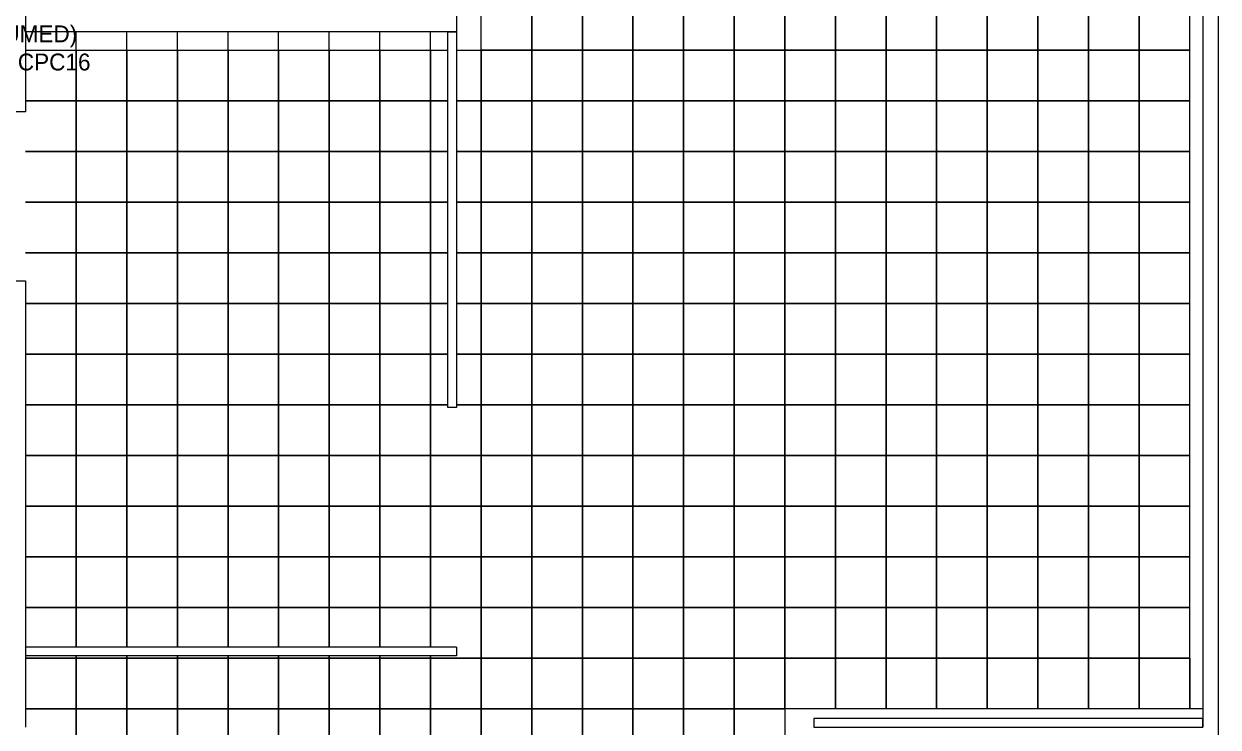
# Model space of a CAD drawing. Header units: millimetres. Extents: x 6000 to 109346, y -40506 to 46154.
# Drawn here: x 95189 to 109346, y 31488 to 39818 of the extents above; entities that cross this region are included whole.
import ezdxf

# ---------------------------------------------------------------- set-up
doc = ezdxf.new("R2010")
doc.units = ezdxf.units.MM
doc.layers.add('ARCH', color=7, linetype='Continuous', lineweight=5, true_color=0xa0a0a0)
doc.layers.add('Ceiling Grid', color=7, linetype='Continuous', lineweight=5, true_color=0xd2d2d2)
doc.layers.add('E-INCOMING-WORK', color=30, linetype='Continuous')

msp = doc.modelspace()

# ---------------------------------------------------------------- linework, layer by layer
at = {"layer": 'ARCH', "lineweight": 15}
for p, q in [((109345.9, 45925.6), (109345.9, 15925.6)), ((109165.9, 44325.6), (109165.9, 31488.1)), ((100316.8, 39976.3), (100316.8, 39725.6)), ((100316.8, 39725.6), (95209.3, 39725.6)), ((95209.3, 36775.6), (95209.3, 31488.1)), ((100316.8, 32433.9), (95209.3, 32433.9)), ((100316.8, 32433.9), (100316.8, 32333.9)), ((100316.8, 32333.9), (95209.3, 32333.9))]:
    msp.add_line(p, q, dxfattribs=at)
at = {"layer": 'ARCH', "linetype": 'ByBlock', "lineweight": 9}
for p, q in [((95209.3, 45725.6), (95209.3, 38775.6)), ((95209.3, 38775.6), (93019.5, 38775.6)), ((82876.3, 36775.6), (95209.3, 36775.6)), ((95169.3, 36775.6), (95209.3, 36775.6))]:
    msp.add_line(p, q, dxfattribs=at)
at = {"layer": 'ARCH', "lineweight": 15}
for points in [[(100216.8, 35273.1), (100216.8, 39725.6), (100316.8, 39725.6), (100316.8, 35273.1)], [(109165.9, 31588.1), (104552.5, 31588.1), (104552.5, 31488.1), (109165.9, 31488.1)]]:
    msp.add_lwpolyline(points, close=True, dxfattribs=at)
at = {"layer": 'Ceiling Grid', "lineweight": 15}
for p, q in [((108409.3, 39505.6), (108409.3, 40105.6)), ((109009.3, 39505.6), (109009.3, 40105.6)), ((95809.3, 39505.6), (95809.3, 39725.6)), ((96409.3, 39505.6), (96409.3, 39725.6)), ((97009.3, 39505.6), (97009.3, 39725.6)), ((97609.3, 39505.6), (97609.3, 39725.6)), ((98209.3, 39505.6), (98209.3, 39725.6)), ((98809.3, 39505.6), (98809.3, 39725.6)), ((99409.3, 39505.6), (99409.3, 39725.6)), ((100009.3, 39505.6), (100009.3, 39725.6)), ((95209.3, 39505.6), (95809.3, 39505.6)), ((95809.3, 39505.6), (95809.3, 38905.6)), ((108409.3, 39505.6), (109009.3, 39505.6)), ((108409.3, 38905.6), (108409.3, 39505.6)), ((109009.3, 39505.6), (108409.3, 39505.6)), ((109009.3, 38905.6), (109009.3, 39505.6)), ((95809.3, 38905.6), (95209.3, 38905.6)), ((95209.3, 38905.6), (95809.3, 38905.6)), ((95809.3, 38905.6), (95809.3, 38305.6)), ((109009.3, 38905.6), (108409.3, 38905.6)), ((108409.3, 38905.6), (109009.3, 38905.6)), ((108409.3, 38305.6), (108409.3, 38905.6)), ((109009.3, 38305.6), (109009.3, 38905.6)), ((95209.3, 38305.6), (95809.3, 38305.6)), ((95809.3, 38305.6), (95209.3, 38305.6)), ((95809.3, 38305.6), (95809.3, 37705.6)), ((108409.3, 38305.6), (109009.3, 38305.6)), ((108409.3, 37705.6), (108409.3, 38305.6)), ((109009.3, 38305.6), (108409.3, 38305.6)), ((109009.3, 37705.6), (109009.3, 38305.6)), ((95209.3, 37705.6), (95809.3, 37705.6)), ((95809.3, 37705.6), (95209.3, 37705.6)), ((95809.3, 37705.6), (95809.3, 37105.6)), ((108409.3, 37705.6), (109009.3, 37705.6)), ((108409.3, 37105.6), (108409.3, 37705.6)), ((109009.3, 37705.6), (108409.3, 37705.6)), ((109009.3, 37105.6), (109009.3, 37705.6)), ((95209.3, 37105.6), (95809.3, 37105.6)), ((95809.3, 37105.6), (95209.3, 37105.6)), ((95809.3, 37105.6), (95809.3, 36505.6)), ((108409.3, 37105.6), (109009.3, 37105.6)), ((108409.3, 36505.6), (108409.3, 37105.6)), ((109009.3, 37105.6), (108409.3, 37105.6)), ((109009.3, 36505.6), (109009.3, 37105.6)), ((95209.3, 36505.6), (95809.3, 36505.6)), ((95809.3, 36505.6), (95209.3, 36505.6)), ((95809.3, 36505.6), (95809.3, 35905.6)), ((108409.3, 36505.6), (109009.3, 36505.6)), ((108409.3, 35905.6), (108409.3, 36505.6)), ((109009.3, 36505.6), (108409.3, 36505.6)), ((109009.3, 35905.6), (109009.3, 36505.6)), ((95209.3, 35905.6), (95809.3, 35905.6)), ((95809.3, 35905.6), (95209.3, 35905.6)), ((95809.3, 35905.6), (95809.3, 35305.6)), ((108409.3, 35905.6), (109009.3, 35905.6)), ((108409.3, 35305.6), (108409.3, 35905.6)), ((109009.3, 35905.6), (108409.3, 35905.6)), ((109009.3, 35305.6), (109009.3, 35905.6)), ((95209.3, 35305.6), (95809.3, 35305.6)), ((95809.3, 35305.6), (95209.3, 35305.6)), ((95809.3, 35305.6), (95809.3, 34705.6)), ((108409.3, 35305.6), (109009.3, 35305.6)), ((108409.3, 34705.6), (108409.3, 35305.6)), ((109009.3, 35305.6), (108409.3, 35305.6)), ((109009.3, 34705.6), (109009.3, 35305.6)), ((95209.3, 34705.6), (95809.3, 34705.6)), ((95809.3, 34705.6), (95209.3, 34705.6)), ((95809.3, 34705.6), (95809.3, 34105.6)), ((108409.3, 34705.6), (109009.3, 34705.6)), ((108409.3, 34105.6), (108409.3, 34705.6)), ((109009.3, 34705.6), (108409.3, 34705.6)), ((109009.3, 34105.6), (109009.3, 34705.6)), ((95209.3, 34105.6), (95809.3, 34105.6)), ((95809.3, 34105.6), (95209.3, 34105.6)), ((95809.3, 34105.6), (95809.3, 33505.6)), ((108409.3, 34105.6), (109009.3, 34105.6)), ((108409.3, 33505.6), (108409.3, 34105.6)), ((109009.3, 34105.6), (108409.3, 34105.6)), ((109009.3, 33505.6), (109009.3, 34105.6)), ((95209.3, 33505.6), (95809.3, 33505.6)), ((95809.3, 33505.6), (95209.3, 33505.6)), ((95809.3, 33505.6), (95809.3, 32905.6)), ((108409.3, 33505.6), (109009.3, 33505.6)), ((108409.3, 32905.6), (108409.3, 33505.6)), ((109009.3, 33505.6), (108409.3, 33505.6)), ((109009.3, 32905.6), (109009.3, 33505.6)), ((95209.3, 32905.6), (95809.3, 32905.6)), ((95809.3, 32905.6), (95209.3, 32905.6)), ((95809.3, 32905.6), (95809.3, 32433.9)), ((108409.3, 32905.6), (109009.3, 32905.6)), ((108409.3, 32305.6), (108409.3, 32905.6)), ((109009.3, 32905.6), (108409.3, 32905.6)), ((109009.3, 32305.6), (109009.3, 32905.6)), ((95809.3, 32305.6), (95209.3, 32305.6)), ((95209.3, 32305.6), (95809.3, 32305.6)), ((95809.3, 32333.9), (95809.3, 32305.6)), ((95809.3, 32305.6), (95809.3, 31705.6)), ((104209.3, 32305.6), (104809.3, 32305.6)), ((104209.3, 31705.6), (104209.3, 32305.6)), ((104809.3, 32305.6), (105409.3, 32305.6)), ((104809.3, 31705.6), (104809.3, 32305.6)), ((104809.3, 32305.6), (104809.3, 31705.6)), ((105409.3, 32305.6), (106009.3, 32305.6)), ((105409.3, 31705.6), (105409.3, 32305.6)), ((105409.3, 32305.6), (105409.3, 31705.6)), ((106009.3, 32305.6), (106609.3, 32305.6)), ((106009.3, 31705.6), (106009.3, 32305.6)), ((106009.3, 32305.6), (106009.3, 31705.6)), ((106609.3, 32305.6), (107209.3, 32305.6)), ((106609.3, 31705.6), (106609.3, 32305.6)), ((106609.3, 32305.6), (106609.3, 31705.6)), ((107209.3, 32305.6), (107809.3, 32305.6)), ((107209.3, 31705.6), (107209.3, 32305.6)), ((107209.3, 32305.6), (107209.3, 31705.6)), ((107809.3, 32305.6), (108409.3, 32305.6)), ((107809.3, 31705.6), (107809.3, 32305.6)), ((107809.3, 32305.6), (107809.3, 31705.6)), ((108409.3, 32305.6), (109009.3, 32305.6)), ((108409.3, 31705.6), (108409.3, 32305.6)), ((108409.3, 32305.6), (108409.3, 31705.6)), ((109009.3, 32305.6), (108409.3, 32305.6)), ((109009.3, 32305.6), (109009.3, 31705.6)), ((109009.3, 31705.6), (109009.3, 32305.6)), ((95209.3, 31705.6), (95809.3, 31705.6)), ((95809.3, 31705.6), (95209.3, 31705.6)), ((95809.3, 31705.6), (95809.3, 31105.6)), ((109165.9, 31705.6), (104209.3, 31705.6))]:
    msp.add_line(p, q, dxfattribs=at)
for points in [[(100609.3, 40105.6), (101209.3, 40105.6), (101209.3, 39505.6), (100609.3, 39505.6)], [(101209.3, 40105.6), (101809.3, 40105.6), (101809.3, 39505.6), (101209.3, 39505.6)], [(101809.3, 40105.6), (102409.3, 40105.6), (102409.3, 39505.6), (101809.3, 39505.6)], [(102409.3, 40105.6), (103009.3, 40105.6), (103009.3, 39505.6), (102409.3, 39505.6)], [(103009.3, 40105.6), (103609.3, 40105.6), (103609.3, 39505.6), (103009.3, 39505.6)], [(103609.3, 40105.6), (104209.3, 40105.6), (104209.3, 39505.6), (103609.3, 39505.6)], [(104209.3, 40105.6), (104809.3, 40105.6), (104809.3, 39505.6), (104209.3, 39505.6)], [(104809.3, 40105.6), (105409.3, 40105.6), (105409.3, 39505.6), (104809.3, 39505.6)], [(105409.3, 40105.6), (106009.3, 40105.6), (106009.3, 39505.6), (105409.3, 39505.6)], [(106009.3, 40105.6), (106609.3, 40105.6), (106609.3, 39505.6), (106009.3, 39505.6)], [(106609.3, 40105.6), (107209.3, 40105.6), (107209.3, 39505.6), (106609.3, 39505.6)], [(107209.3, 40105.6), (107809.3, 40105.6), (107809.3, 39505.6), (107209.3, 39505.6)], [(107809.3, 40105.6), (108409.3, 40105.6), (108409.3, 39505.6), (107809.3, 39505.6)], [(95809.3, 39505.6), (96409.3, 39505.6), (96409.3, 38905.6), (95809.3, 38905.6)], [(96409.3, 39505.6), (97009.3, 39505.6), (97009.3, 38905.6), (96409.3, 38905.6)], [(97009.3, 39505.6), (97609.3, 39505.6), (97609.3, 38905.6), (97009.3, 38905.6)], [(97609.3, 39505.6), (98209.3, 39505.6), (98209.3, 38905.6), (97609.3, 38905.6)], [(98209.3, 39505.6), (98809.3, 39505.6), (98809.3, 38905.6), (98209.3, 38905.6)], [(98809.3, 39505.6), (99409.3, 39505.6), (99409.3, 38905.6), (98809.3, 38905.6)], [(99409.3, 39505.6), (100009.3, 39505.6), (100009.3, 38905.6), (99409.3, 38905.6)], [(100609.3, 39505.6), (101209.3, 39505.6), (101209.3, 38905.6), (100609.3, 38905.6)], [(101209.3, 39505.6), (101809.3, 39505.6), (101809.3, 38905.6), (101209.3, 38905.6)], [(101809.3, 39505.6), (102409.3, 39505.6), (102409.3, 38905.6), (101809.3, 38905.6)], [(102409.3, 39505.6), (103009.3, 39505.6), (103009.3, 38905.6), (102409.3, 38905.6)], [(103009.3, 39505.6), (103609.3, 39505.6), (103609.3, 38905.6), (103009.3, 38905.6)], [(103609.3, 39505.6), (104209.3, 39505.6), (104209.3, 38905.6), (103609.3, 38905.6)], [(104209.3, 39505.6), (104809.3, 39505.6), (104809.3, 38905.6), (104209.3, 38905.6)], [(104809.3, 39505.6), (105409.3, 39505.6), (105409.3, 38905.6), (104809.3, 38905.6)], [(105409.3, 39505.6), (106009.3, 39505.6), (106009.3, 38905.6), (105409.3, 38905.6)], [(106009.3, 39505.6), (106609.3, 39505.6), (106609.3, 38905.6), (106009.3, 38905.6)], [(106609.3, 39505.6), (107209.3, 39505.6), (107209.3, 38905.6), (106609.3, 38905.6)], [(107209.3, 39505.6), (107809.3, 39505.6), (107809.3, 38905.6), (107209.3, 38905.6)], [(107809.3, 39505.6), (108409.3, 39505.6), (108409.3, 38905.6), (107809.3, 38905.6)], [(95809.3, 38905.6), (96409.3, 38905.6), (96409.3, 38305.6), (95809.3, 38305.6)], [(96409.3, 38905.6), (97009.3, 38905.6), (97009.3, 38305.6), (96409.3, 38305.6)], [(97009.3, 38905.6), (97609.3, 38905.6), (97609.3, 38305.6), (97009.3, 38305.6)], [(97609.3, 38905.6), (98209.3, 38905.6), (98209.3, 38305.6), (97609.3, 38305.6)], [(98209.3, 38905.6), (98809.3, 38905.6), (98809.3, 38305.6), (98209.3, 38305.6)], [(98809.3, 38905.6), (99409.3, 38905.6), (99409.3, 38305.6), (98809.3, 38305.6)], [(99409.3, 38905.6), (100009.3, 38905.6), (100009.3, 38305.6), (99409.3, 38305.6)], [(100609.3, 38905.6), (101209.3, 38905.6), (101209.3, 38305.6), (100609.3, 38305.6)], [(101209.3, 38905.6), (101809.3, 38905.6), (101809.3, 38305.6), (101209.3, 38305.6)], [(101809.3, 38905.6), (102409.3, 38905.6), (102409.3, 38305.6), (101809.3, 38305.6)], [(102409.3, 38905.6), (103009.3, 38905.6), (103009.3, 38305.6), (102409.3, 38305.6)], [(103009.3, 38905.6), (103609.3, 38905.6), (103609.3, 38305.6), (103009.3, 38305.6)], [(103609.3, 38905.6), (104209.3, 38905.6), (104209.3, 38305.6), (103609.3, 38305.6)], [(104209.3, 38905.6), (104809.3, 38905.6), (104809.3, 38305.6), (104209.3, 38305.6)], [(104809.3, 38905.6), (105409.3, 38905.6), (105409.3, 38305.6), (104809.3, 38305.6)], [(105409.3, 38905.6), (106009.3, 38905.6), (106009.3, 38305.6), (105409.3, 38305.6)], [(106009.3, 38905.6), (106609.3, 38905.6), (106609.3, 38305.6), (106009.3, 38305.6)], [(106609.3, 38905.6), (107209.3, 38905.6), (107209.3, 38305.6), (106609.3, 38305.6)], [(107209.3, 38905.6), (107809.3, 38905.6), (107809.3, 38305.6), (107209.3, 38305.6)], [(107809.3, 38905.6), (108409.3, 38905.6), (108409.3, 38305.6), (107809.3, 38305.6)], [(95809.3, 38305.6), (96409.3, 38305.6), (96409.3, 37705.6), (95809.3, 37705.6)], [(96409.3, 38305.6), (97009.3, 38305.6), (97009.3, 37705.6), (96409.3, 37705.6)], [(97009.3, 38305.6), (97609.3, 38305.6), (97609.3, 37705.6), (97009.3, 37705.6)], [(97609.3, 38305.6), (98209.3, 38305.6), (98209.3, 37705.6), (97609.3, 37705.6)], [(98209.3, 38305.6), (98809.3, 38305.6), (98809.3, 37705.6), (98209.3, 37705.6)], [(98809.3, 38305.6), (99409.3, 38305.6), (99409.3, 37705.6), (98809.3, 37705.6)], [(99409.3, 38305.6), (100009.3, 38305.6), (100009.3, 37705.6), (99409.3, 37705.6)], [(100609.3, 38305.6), (101209.3, 38305.6), (101209.3, 37705.6), (100609.3, 37705.6)], [(101209.3, 38305.6), (101809.3, 38305.6), (101809.3, 37705.6), (101209.3, 37705.6)], [(101809.3, 38305.6), (102409.3, 38305.6), (102409.3, 37705.6), (101809.3, 37705.6)], [(102409.3, 38305.6), (103009.3, 38305.6), (103009.3, 37705.6), (102409.3, 37705.6)], [(103009.3, 38305.6), (103609.3, 38305.6), (103609.3, 37705.6), (103009.3, 37705.6)], [(103609.3, 38305.6), (104209.3, 38305.6), (104209.3, 37705.6), (103609.3, 37705.6)], [(104209.3, 38305.6), (104809.3, 38305.6), (104809.3, 37705.6), (104209.3, 37705.6)], [(104809.3, 38305.6), (105409.3, 38305.6), (105409.3, 37705.6), (104809.3, 37705.6)], [(105409.3, 38305.6), (106009.3, 38305.6), (106009.3, 37705.6), (105409.3, 37705.6)], [(106009.3, 38305.6), (106609.3, 38305.6), (106609.3, 37705.6), (106009.3, 37705.6)], [(106609.3, 38305.6), (107209.3, 38305.6), (107209.3, 37705.6), (106609.3, 37705.6)], [(107209.3, 38305.6), (107809.3, 38305.6), (107809.3, 37705.6), (107209.3, 37705.6)], [(107809.3, 38305.6), (108409.3, 38305.6), (108409.3, 37705.6), (107809.3, 37705.6)], [(95809.3, 37705.6), (96409.3, 37705.6), (96409.3, 37105.6), (95809.3, 37105.6)], [(96409.3, 37705.6), (97009.3, 37705.6), (97009.3, 37105.6), (96409.3, 37105.6)], [(97009.3, 37705.6), (97609.3, 37705.6), (97609.3, 37105.6), (97009.3, 37105.6)], [(97609.3, 37705.6), (98209.3, 37705.6), (98209.3, 37105.6), (97609.3, 37105.6)], [(98209.3, 37705.6), (98809.3, 37705.6), (98809.3, 37105.6), (98209.3, 37105.6)], [(98809.3, 37705.6), (99409.3, 37705.6), (99409.3, 37105.6), (98809.3, 37105.6)], [(99409.3, 37705.6), (100009.3, 37705.6), (100009.3, 37105.6), (99409.3, 37105.6)], [(100609.3, 37705.6), (101209.3, 37705.6), (101209.3, 37105.6), (100609.3, 37105.6)], [(101209.3, 37705.6), (101809.3, 37705.6), (101809.3, 37105.6), (101209.3, 37105.6)], [(101809.3, 37705.6), (102409.3, 37705.6), (102409.3, 37105.6), (101809.3, 37105.6)], [(102409.3, 37705.6), (103009.3, 37705.6), (103009.3, 37105.6), (102409.3, 37105.6)], [(103009.3, 37705.6), (103609.3, 37705.6), (103609.3, 37105.6), (103009.3, 37105.6)], [(103609.3, 37705.6), (104209.3, 37705.6), (104209.3, 37105.6), (103609.3, 37105.6)], [(104209.3, 37705.6), (104809.3, 37705.6), (104809.3, 37105.6), (104209.3, 37105.6)], [(104809.3, 37705.6), (105409.3, 37705.6), (105409.3, 37105.6), (104809.3, 37105.6)], [(105409.3, 37705.6), (106009.3, 37705.6), (106009.3, 37105.6), (105409.3, 37105.6)], [(106009.3, 37705.6), (106609.3, 37705.6), (106609.3, 37105.6), (106009.3, 37105.6)], [(106609.3, 37705.6), (107209.3, 37705.6), (107209.3, 37105.6), (106609.3, 37105.6)], [(107209.3, 37705.6), (107809.3, 37705.6), (107809.3, 37105.6), (107209.3, 37105.6)], [(107809.3, 37705.6), (108409.3, 37705.6), (108409.3, 37105.6), (107809.3, 37105.6)], [(95809.3, 37105.6), (96409.3, 37105.6), (96409.3, 36505.6), (95809.3, 36505.6)], [(96409.3, 37105.6), (97009.3, 37105.6), (97009.3, 36505.6), (96409.3, 36505.6)], [(97009.3, 37105.6), (97609.3, 37105.6), (97609.3, 36505.6), (97009.3, 36505.6)], [(97609.3, 37105.6), (98209.3, 37105.6), (98209.3, 36505.6), (97609.3, 36505.6)], [(98209.3, 37105.6), (98809.3, 37105.6), (98809.3, 36505.6), (98209.3, 36505.6)], [(98809.3, 37105.6), (99409.3, 37105.6), (99409.3, 36505.6), (98809.3, 36505.6)], [(99409.3, 37105.6), (100009.3, 37105.6), (100009.3, 36505.6), (99409.3, 36505.6)], [(100609.3, 37105.6), (101209.3, 37105.6), (101209.3, 36505.6), (100609.3, 36505.6)], [(101209.3, 37105.6), (101809.3, 37105.6), (101809.3, 36505.6), (101209.3, 36505.6)], [(101809.3, 37105.6), (102409.3, 37105.6), (102409.3, 36505.6), (101809.3, 36505.6)], [(102409.3, 37105.6), (103009.3, 37105.6), (103009.3, 36505.6), (102409.3, 36505.6)], [(103009.3, 37105.6), (103609.3, 37105.6), (103609.3, 36505.6), (103009.3, 36505.6)], [(103609.3, 37105.6), (104209.3, 37105.6), (104209.3, 36505.6), (103609.3, 36505.6)], [(104209.3, 37105.6), (104809.3, 37105.6), (104809.3, 36505.6), (104209.3, 36505.6)], [(104809.3, 37105.6), (105409.3, 37105.6), (105409.3, 36505.6), (104809.3, 36505.6)], [(105409.3, 37105.6), (106009.3, 37105.6), (106009.3, 36505.6), (105409.3, 36505.6)], [(106009.3, 37105.6), (106609.3, 37105.6), (106609.3, 36505.6), (106009.3, 36505.6)], [(106609.3, 37105.6), (107209.3, 37105.6), (107209.3, 36505.6), (106609.3, 36505.6)], [(107209.3, 37105.6), (107809.3, 37105.6), (107809.3, 36505.6), (107209.3, 36505.6)], [(107809.3, 37105.6), (108409.3, 37105.6), (108409.3, 36505.6), (107809.3, 36505.6)], [(95809.3, 36505.6), (96409.3, 36505.6), (96409.3, 35905.6), (95809.3, 35905.6)], [(96409.3, 36505.6), (97009.3, 36505.6), (97009.3, 35905.6), (96409.3, 35905.6)], [(97009.3, 36505.6), (97609.3, 36505.6), (97609.3, 35905.6), (97009.3, 35905.6)], [(97609.3, 36505.6), (98209.3, 36505.6), (98209.3, 35905.6), (97609.3, 35905.6)], [(98209.3, 36505.6), (98809.3, 36505.6), (98809.3, 35905.6), (98209.3, 35905.6)], [(98809.3, 36505.6), (99409.3, 36505.6), (99409.3, 35905.6), (98809.3, 35905.6)], [(99409.3, 36505.6), (100009.3, 36505.6), (100009.3, 35905.6), (99409.3, 35905.6)], [(100609.3, 36505.6), (101209.3, 36505.6), (101209.3, 35905.6), (100609.3, 35905.6)], [(101209.3, 36505.6), (101809.3, 36505.6), (101809.3, 35905.6), (101209.3, 35905.6)], [(101809.3, 36505.6), (102409.3, 36505.6), (102409.3, 35905.6), (101809.3, 35905.6)], [(102409.3, 36505.6), (103009.3, 36505.6), (103009.3, 35905.6), (102409.3, 35905.6)], [(103009.3, 36505.6), (103609.3, 36505.6), (103609.3, 35905.6), (103009.3, 35905.6)], [(103609.3, 36505.6), (104209.3, 36505.6), (104209.3, 35905.6), (103609.3, 35905.6)], [(104209.3, 36505.6), (104809.3, 36505.6), (104809.3, 35905.6), (104209.3, 35905.6)], [(104809.3, 36505.6), (105409.3, 36505.6), (105409.3, 35905.6), (104809.3, 35905.6)], [(105409.3, 36505.6), (106009.3, 36505.6), (106009.3, 35905.6), (105409.3, 35905.6)], [(106009.3, 36505.6), (106609.3, 36505.6), (106609.3, 35905.6), (106009.3, 35905.6)], [(106609.3, 36505.6), (107209.3, 36505.6), (107209.3, 35905.6), (106609.3, 35905.6)], [(107209.3, 36505.6), (107809.3, 36505.6), (107809.3, 35905.6), (107209.3, 35905.6)], [(107809.3, 36505.6), (108409.3, 36505.6), (108409.3, 35905.6), (107809.3, 35905.6)], [(95809.3, 35905.6), (96409.3, 35905.6), (96409.3, 35305.6), (95809.3, 35305.6)], [(96409.3, 35905.6), (97009.3, 35905.6), (97009.3, 35305.6), (96409.3, 35305.6)], [(97009.3, 35905.6), (97609.3, 35905.6), (97609.3, 35305.6), (97009.3, 35305.6)], [(97609.3, 35905.6), (98209.3, 35905.6), (98209.3, 35305.6), (97609.3, 35305.6)], [(98209.3, 35905.6), (98809.3, 35905.6), (98809.3, 35305.6), (98209.3, 35305.6)], [(98809.3, 35905.6), (99409.3, 35905.6), (99409.3, 35305.6), (98809.3, 35305.6)], [(99409.3, 35905.6), (100009.3, 35905.6), (100009.3, 35305.6), (99409.3, 35305.6)], [(100609.3, 35905.6), (101209.3, 35905.6), (101209.3, 35305.6), (100609.3, 35305.6)], [(101209.3, 35905.6), (101809.3, 35905.6), (101809.3, 35305.6), (101209.3, 35305.6)], [(101809.3, 35905.6), (102409.3, 35905.6), (102409.3, 35305.6), (101809.3, 35305.6)], [(102409.3, 35905.6), (103009.3, 35905.6), (103009.3, 35305.6), (102409.3, 35305.6)], [(103009.3, 35905.6), (103609.3, 35905.6), (103609.3, 35305.6), (103009.3, 35305.6)], [(103609.3, 35905.6), (104209.3, 35905.6), (104209.3, 35305.6), (103609.3, 35305.6)], [(104209.3, 35905.6), (104809.3, 35905.6), (104809.3, 35305.6), (104209.3, 35305.6)], [(104809.3, 35905.6), (105409.3, 35905.6), (105409.3, 35305.6), (104809.3, 35305.6)], [(105409.3, 35905.6), (106009.3, 35905.6), (106009.3, 35305.6), (105409.3, 35305.6)], [(106009.3, 35905.6), (106609.3, 35905.6), (106609.3, 35305.6), (106009.3, 35305.6)], [(106609.3, 35905.6), (107209.3, 35905.6), (107209.3, 35305.6), (106609.3, 35305.6)], [(107209.3, 35905.6), (107809.3, 35905.6), (107809.3, 35305.6), (107209.3, 35305.6)], [(107809.3, 35905.6), (108409.3, 35905.6), (108409.3, 35305.6), (107809.3, 35305.6)], [(95809.3, 35305.6), (96409.3, 35305.6), (96409.3, 34705.6), (95809.3, 34705.6)], [(96409.3, 35305.6), (97009.3, 35305.6), (97009.3, 34705.6), (96409.3, 34705.6)], [(97009.3, 35305.6), (97609.3, 35305.6), (97609.3, 34705.6), (97009.3, 34705.6)], [(97609.3, 35305.6), (98209.3, 35305.6), (98209.3, 34705.6), (97609.3, 34705.6)], [(98209.3, 35305.6), (98809.3, 35305.6), (98809.3, 34705.6), (98209.3, 34705.6)], [(98809.3, 35305.6), (99409.3, 35305.6), (99409.3, 34705.6), (98809.3, 34705.6)], [(99409.3, 35305.6), (100009.3, 35305.6), (100009.3, 34705.6), (99409.3, 34705.6)], [(100609.3, 35305.6), (101209.3, 35305.6), (101209.3, 34705.6), (100609.3, 34705.6)], [(101209.3, 35305.6), (101809.3, 35305.6), (101809.3, 34705.6), (101209.3, 34705.6)], [(101809.3, 35305.6), (102409.3, 35305.6), (102409.3, 34705.6), (101809.3, 34705.6)], [(102409.3, 35305.6), (103009.3, 35305.6), (103009.3, 34705.6), (102409.3, 34705.6)], [(103009.3, 35305.6), (103609.3, 35305.6), (103609.3, 34705.6), (103009.3, 34705.6)], [(103609.3, 35305.6), (104209.3, 35305.6), (104209.3, 34705.6), (103609.3, 34705.6)], [(104209.3, 35305.6), (104809.3, 35305.6), (104809.3, 34705.6), (104209.3, 34705.6)], [(104809.3, 35305.6), (105409.3, 35305.6), (105409.3, 34705.6), (104809.3, 34705.6)], [(105409.3, 35305.6), (106009.3, 35305.6), (106009.3, 34705.6), (105409.3, 34705.6)], [(106009.3, 35305.6), (106609.3, 35305.6), (106609.3, 34705.6), (106009.3, 34705.6)], [(106609.3, 35305.6), (107209.3, 35305.6), (107209.3, 34705.6), (106609.3, 34705.6)], [(107209.3, 35305.6), (107809.3, 35305.6), (107809.3, 34705.6), (107209.3, 34705.6)], [(107809.3, 35305.6), (108409.3, 35305.6), (108409.3, 34705.6), (107809.3, 34705.6)], [(95809.3, 34705.6), (96409.3, 34705.6), (96409.3, 34105.6), (95809.3, 34105.6)], [(96409.3, 34705.6), (97009.3, 34705.6), (97009.3, 34105.6), (96409.3, 34105.6)], [(97009.3, 34705.6), (97609.3, 34705.6), (97609.3, 34105.6), (97009.3, 34105.6)], [(97609.3, 34705.6), (98209.3, 34705.6), (98209.3, 34105.6), (97609.3, 34105.6)], [(98209.3, 34705.6), (98809.3, 34705.6), (98809.3, 34105.6), (98209.3, 34105.6)], [(98809.3, 34705.6), (99409.3, 34705.6), (99409.3, 34105.6), (98809.3, 34105.6)], [(99409.3, 34705.6), (100009.3, 34705.6), (100009.3, 34105.6), (99409.3, 34105.6)], [(100009.3, 34705.6), (100609.3, 34705.6), (100609.3, 34105.6), (100009.3, 34105.6)], [(100609.3, 34705.6), (101209.3, 34705.6), (101209.3, 34105.6), (100609.3, 34105.6)], [(101209.3, 34705.6), (101809.3, 34705.6), (101809.3, 34105.6), (101209.3, 34105.6)], [(101809.3, 34705.6), (102409.3, 34705.6), (102409.3, 34105.6), (101809.3, 34105.6)], [(102409.3, 34705.6), (103009.3, 34705.6), (103009.3, 34105.6), (102409.3, 34105.6)], [(103009.3, 34705.6), (103609.3, 34705.6), (103609.3, 34105.6), (103009.3, 34105.6)], [(103609.3, 34705.6), (104209.3, 34705.6), (104209.3, 34105.6), (103609.3, 34105.6)], [(104209.3, 34705.6), (104809.3, 34705.6), (104809.3, 34105.6), (104209.3, 34105.6)], [(104809.3, 34705.6), (105409.3, 34705.6), (105409.3, 34105.6), (104809.3, 34105.6)], [(105409.3, 34705.6), (106009.3, 34705.6), (106009.3, 34105.6), (105409.3, 34105.6)], [(106009.3, 34705.6), (106609.3, 34705.6), (106609.3, 34105.6), (106009.3, 34105.6)], [(106609.3, 34705.6), (107209.3, 34705.6), (107209.3, 34105.6), (106609.3, 34105.6)], [(107209.3, 34705.6), (107809.3, 34705.6), (107809.3, 34105.6), (107209.3, 34105.6)], [(107809.3, 34705.6), (108409.3, 34705.6), (108409.3, 34105.6), (107809.3, 34105.6)], [(95809.3, 34105.6), (96409.3, 34105.6), (96409.3, 33505.6), (95809.3, 33505.6)], [(96409.3, 34105.6), (97009.3, 34105.6), (97009.3, 33505.6), (96409.3, 33505.6)], [(97009.3, 34105.6), (97609.3, 34105.6), (97609.3, 33505.6), (97009.3, 33505.6)], [(97609.3, 34105.6), (98209.3, 34105.6), (98209.3, 33505.6), (97609.3, 33505.6)], [(98209.3, 34105.6), (98809.3, 34105.6), (98809.3, 33505.6), (98209.3, 33505.6)], [(98809.3, 34105.6), (99409.3, 34105.6), (99409.3, 33505.6), (98809.3, 33505.6)], [(99409.3, 34105.6), (100009.3, 34105.6), (100009.3, 33505.6), (99409.3, 33505.6)], [(100009.3, 34105.6), (100609.3, 34105.6), (100609.3, 33505.6), (100009.3, 33505.6)], [(100609.3, 34105.6), (101209.3, 34105.6), (101209.3, 33505.6), (100609.3, 33505.6)], [(101209.3, 34105.6), (101809.3, 34105.6), (101809.3, 33505.6), (101209.3, 33505.6)], [(101809.3, 34105.6), (102409.3, 34105.6), (102409.3, 33505.6), (101809.3, 33505.6)], [(102409.3, 34105.6), (103009.3, 34105.6), (103009.3, 33505.6), (102409.3, 33505.6)], [(103009.3, 34105.6), (103609.3, 34105.6), (103609.3, 33505.6), (103009.3, 33505.6)], [(103609.3, 34105.6), (104209.3, 34105.6), (104209.3, 33505.6), (103609.3, 33505.6)], [(104209.3, 34105.6), (104809.3, 34105.6), (104809.3, 33505.6), (104209.3, 33505.6)], [(104809.3, 34105.6), (105409.3, 34105.6), (105409.3, 33505.6), (104809.3, 33505.6)], [(105409.3, 34105.6), (106009.3, 34105.6), (106009.3, 33505.6), (105409.3, 33505.6)], [(106009.3, 34105.6), (106609.3, 34105.6), (106609.3, 33505.6), (106009.3, 33505.6)], [(106609.3, 34105.6), (107209.3, 34105.6), (107209.3, 33505.6), (106609.3, 33505.6)], [(107209.3, 34105.6), (107809.3, 34105.6), (107809.3, 33505.6), (107209.3, 33505.6)], [(107809.3, 34105.6), (108409.3, 34105.6), (108409.3, 33505.6), (107809.3, 33505.6)], [(95809.3, 33505.6), (96409.3, 33505.6), (96409.3, 32905.6), (95809.3, 32905.6)], [(96409.3, 33505.6), (97009.3, 33505.6), (97009.3, 32905.6), (96409.3, 32905.6)], [(97009.3, 33505.6), (97609.3, 33505.6), (97609.3, 32905.6), (97009.3, 32905.6)], [(97609.3, 33505.6), (98209.3, 33505.6), (98209.3, 32905.6), (97609.3, 32905.6)], [(98209.3, 33505.6), (98809.3, 33505.6), (98809.3, 32905.6), (98209.3, 32905.6)], [(98809.3, 33505.6), (99409.3, 33505.6), (99409.3, 32905.6), (98809.3, 32905.6)], [(99409.3, 33505.6), (100009.3, 33505.6), (100009.3, 32905.6), (99409.3, 32905.6)], [(100009.3, 33505.6), (100609.3, 33505.6), (100609.3, 32905.6), (100009.3, 32905.6)], [(100609.3, 33505.6), (101209.3, 33505.6), (101209.3, 32905.6), (100609.3, 32905.6)], [(101209.3, 33505.6), (101809.3, 33505.6), (101809.3, 32905.6), (101209.3, 32905.6)], [(101809.3, 33505.6), (102409.3, 33505.6), (102409.3, 32905.6), (101809.3, 32905.6)], [(102409.3, 33505.6), (103009.3, 33505.6), (103009.3, 32905.6), (102409.3, 32905.6)], [(103009.3, 33505.6), (103609.3, 33505.6), (103609.3, 32905.6), (103009.3, 32905.6)], [(103609.3, 33505.6), (104209.3, 33505.6), (104209.3, 32905.6), (103609.3, 32905.6)], [(104209.3, 33505.6), (104809.3, 33505.6), (104809.3, 32905.6), (104209.3, 32905.6)], [(104809.3, 33505.6), (105409.3, 33505.6), (105409.3, 32905.6), (104809.3, 32905.6)], [(105409.3, 33505.6), (106009.3, 33505.6), (106009.3, 32905.6), (105409.3, 32905.6)], [(106009.3, 33505.6), (106609.3, 33505.6), (106609.3, 32905.6), (106009.3, 32905.6)], [(106609.3, 33505.6), (107209.3, 33505.6), (107209.3, 32905.6), (106609.3, 32905.6)], [(107209.3, 33505.6), (107809.3, 33505.6), (107809.3, 32905.6), (107209.3, 32905.6)], [(107809.3, 33505.6), (108409.3, 33505.6), (108409.3, 32905.6), (107809.3, 32905.6)], [(100609.3, 32905.6), (101209.3, 32905.6), (101209.3, 32305.6), (100609.3, 32305.6)], [(101209.3, 32905.6), (101809.3, 32905.6), (101809.3, 32305.6), (101209.3, 32305.6)], [(101809.3, 32905.6), (102409.3, 32905.6), (102409.3, 32305.6), (101809.3, 32305.6)], [(102409.3, 32905.6), (103009.3, 32905.6), (103009.3, 32305.6), (102409.3, 32305.6)], [(103009.3, 32905.6), (103609.3, 32905.6), (103609.3, 32305.6), (103009.3, 32305.6)], [(103609.3, 32905.6), (104209.3, 32905.6), (104209.3, 32305.6), (103609.3, 32305.6)], [(104209.3, 32905.6), (104809.3, 32905.6), (104809.3, 32305.6), (104209.3, 32305.6)], [(104809.3, 32905.6), (105409.3, 32905.6), (105409.3, 32305.6), (104809.3, 32305.6)], [(105409.3, 32905.6), (106009.3, 32905.6), (106009.3, 32305.6), (105409.3, 32305.6)], [(106009.3, 32905.6), (106609.3, 32905.6), (106609.3, 32305.6), (106009.3, 32305.6)], [(106609.3, 32905.6), (107209.3, 32905.6), (107209.3, 32305.6), (106609.3, 32305.6)], [(107209.3, 32905.6), (107809.3, 32905.6), (107809.3, 32305.6), (107209.3, 32305.6)], [(107809.3, 32905.6), (108409.3, 32905.6), (108409.3, 32305.6), (107809.3, 32305.6)], [(95809.3, 32305.6), (96409.3, 32305.6), (96409.3, 31705.6), (95809.3, 31705.6)], [(96409.3, 32305.6), (97009.3, 32305.6), (97009.3, 31705.6), (96409.3, 31705.6)], [(97009.3, 32305.6), (97609.3, 32305.6), (97609.3, 31705.6), (97009.3, 31705.6)], [(97609.3, 32305.6), (98209.3, 32305.6), (98209.3, 31705.6), (97609.3, 31705.6)], [(98209.3, 32305.6), (98809.3, 32305.6), (98809.3, 31705.6), (98209.3, 31705.6)], [(98809.3, 32305.6), (99409.3, 32305.6), (99409.3, 31705.6), (98809.3, 31705.6)], [(99409.3, 32305.6), (100009.3, 32305.6), (100009.3, 31705.6), (99409.3, 31705.6)], [(100009.3, 32305.6), (100609.3, 32305.6), (100609.3, 31705.6), (100009.3, 31705.6)], [(100609.3, 32305.6), (101209.3, 32305.6), (101209.3, 31705.6), (100609.3, 31705.6)], [(101209.3, 32305.6), (101809.3, 32305.6), (101809.3, 31705.6), (101209.3, 31705.6)], [(101809.3, 32305.6), (102409.3, 32305.6), (102409.3, 31705.6), (101809.3, 31705.6)], [(102409.3, 32305.6), (103009.3, 32305.6), (103009.3, 31705.6), (102409.3, 31705.6)], [(103009.3, 32305.6), (103609.3, 32305.6), (103609.3, 31705.6), (103009.3, 31705.6)], [(103609.3, 32305.6), (104209.3, 32305.6), (104209.3, 31705.6), (103609.3, 31705.6)], [(95809.3, 31705.6), (96409.3, 31705.6), (96409.3, 31105.6), (95809.3, 31105.6)], [(96409.3, 31705.6), (97009.3, 31705.6), (97009.3, 31105.6), (96409.3, 31105.6)], [(97009.3, 31705.6), (97609.3, 31705.6), (97609.3, 31105.6), (97009.3, 31105.6)], [(97609.3, 31705.6), (98209.3, 31705.6), (98209.3, 31105.6), (97609.3, 31105.6)], [(98209.3, 31705.6), (98809.3, 31705.6), (98809.3, 31105.6), (98209.3, 31105.6)], [(98809.3, 31705.6), (99409.3, 31705.6), (99409.3, 31105.6), (98809.3, 31105.6)], [(99409.3, 31705.6), (100009.3, 31705.6), (100009.3, 31105.6), (99409.3, 31105.6)], [(100009.3, 31705.6), (100609.3, 31705.6), (100609.3, 31105.6), (100009.3, 31105.6)], [(100609.3, 31705.6), (101209.3, 31705.6), (101209.3, 31105.6), (100609.3, 31105.6)], [(101209.3, 31705.6), (101809.3, 31705.6), (101809.3, 31105.6), (101209.3, 31105.6)], [(101809.3, 31705.6), (102409.3, 31705.6), (102409.3, 31105.6), (101809.3, 31105.6)], [(102409.3, 31705.6), (103009.3, 31705.6), (103009.3, 31105.6), (102409.3, 31105.6)], [(103009.3, 31705.6), (103609.3, 31705.6), (103609.3, 31105.6), (103009.3, 31105.6)], [(103609.3, 31705.6), (104209.3, 31705.6), (104209.3, 31105.6), (103609.3, 31105.6)]]:
    msp.add_lwpolyline(points, close=True, dxfattribs=at)
for points in [[(100216.8, 38905.6), (100009.3, 38905.6), (100009.3, 39505.6), (100216.8, 39505.6)], [(100316.8, 39505.6), (100609.3, 39505.6), (100609.3, 38905.6), (100316.8, 38905.6)], [(100216.8, 38305.6), (100009.3, 38305.6), (100009.3, 38905.6), (100216.8, 38905.6)], [(100316.8, 38905.6), (100609.3, 38905.6), (100609.3, 38305.6), (100316.8, 38305.6)], [(100216.8, 37705.6), (100009.3, 37705.6), (100009.3, 38305.6), (100216.8, 38305.6)], [(100316.8, 38305.6), (100609.3, 38305.6), (100609.3, 37705.6), (100316.8, 37705.6)], [(100216.8, 37105.6), (100009.3, 37105.6), (100009.3, 37705.6), (100216.8, 37705.6)], [(100316.8, 37705.6), (100609.3, 37705.6), (100609.3, 37105.6), (100316.8, 37105.6)], [(100216.8, 36505.6), (100009.3, 36505.6), (100009.3, 37105.6), (100216.8, 37105.6)], [(100316.8, 37105.6), (100609.3, 37105.6), (100609.3, 36505.6), (100316.8, 36505.6)], [(100216.8, 35905.6), (100009.3, 35905.6), (100009.3, 36505.6), (100216.8, 36505.6)], [(100316.8, 36505.6), (100609.3, 36505.6), (100609.3, 35905.6), (100316.8, 35905.6)], [(100216.8, 35305.6), (100009.3, 35305.6), (100009.3, 35905.6), (100216.8, 35905.6)], [(100316.8, 35905.6), (100609.3, 35905.6), (100609.3, 35305.6), (100316.8, 35305.6)], [(100316.8, 35305.6), (100609.3, 35305.6), (100609.3, 34705.6), (100009.3, 34705.6), (100009.3, 35305.6), (100216.8, 35305.6)], [(95809.3, 32433.9), (95809.3, 32905.6), (96409.3, 32905.6), (96409.3, 32433.9)], [(96409.3, 32433.9), (96409.3, 32905.6), (97009.3, 32905.6), (97009.3, 32433.9)], [(97009.3, 32433.9), (97009.3, 32905.6), (97609.3, 32905.6), (97609.3, 32433.9)], [(97609.3, 32433.9), (97609.3, 32905.6), (98209.3, 32905.6), (98209.3, 32433.9)], [(98209.3, 32433.9), (98209.3, 32905.6), (98809.3, 32905.6), (98809.3, 32433.9)], [(98809.3, 32433.9), (98809.3, 32905.6), (99409.3, 32905.6), (99409.3, 32433.9)], [(99409.3, 32433.9), (99409.3, 32905.6), (100009.3, 32905.6), (100009.3, 32433.9)], [(100009.3, 32433.9), (100009.3, 32905.6), (100609.3, 32905.6), (100609.3, 32305.6), (100009.3, 32305.6), (100009.3, 32333.9)], [(96409.3, 32333.9), (96409.3, 32305.6), (95809.3, 32305.6), (95809.3, 32333.9)], [(97009.3, 32333.9), (97009.3, 32305.6), (96409.3, 32305.6), (96409.3, 32333.9)], [(97609.3, 32333.9), (97609.3, 32305.6), (97009.3, 32305.6), (97009.3, 32333.9)], [(98209.3, 32333.9), (98209.3, 32305.6), (97609.3, 32305.6), (97609.3, 32333.9)], [(98809.3, 32333.9), (98809.3, 32305.6), (98209.3, 32305.6), (98209.3, 32333.9)], [(99409.3, 32333.9), (99409.3, 32305.6), (98809.3, 32305.6), (98809.3, 32333.9)], [(100009.3, 32333.9), (100009.3, 32305.6), (99409.3, 32305.6), (99409.3, 32333.9)]]:
    msp.add_lwpolyline(points, dxfattribs=at)

# ---------------------------------------------------------------- texts
at = {"layer": 'E-INCOMING-WORK', "lineweight": 15, "insert": (93400, 39800), "char_height": 200, "width": 3000, "attachment_point": 1}
msp.add_mtext('MS-O1 (ASSUMED)\\P63 A / 4C35 + CPC16', dxfattribs=at)

doc.saveas('drawing.dxf')
